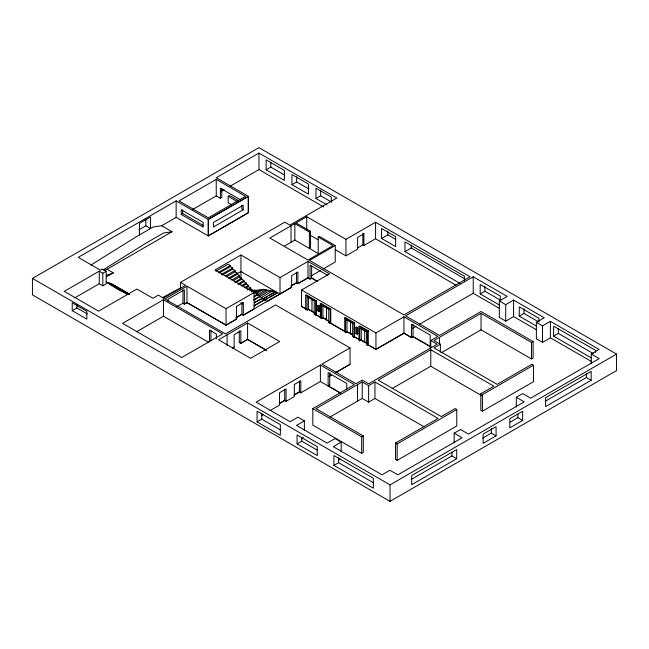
<?xml version="1.0" encoding="UTF-8"?>
<svg xmlns="http://www.w3.org/2000/svg" width="649" height="649" viewBox="0 0 649 649"><rect width="100%" height="100%" fill="white"/><g stroke="black" fill="none" stroke-linecap="round" stroke-linejoin="round"><path stroke-width="0.97" d="M90.933 265.052L135.868 237.015L153.123 227.045L161.682 225.73L176.139 217.383L208.264 235.928L248.356 212.783L248.356 196.298L216.239 177.753L258.967 153.083L336.807 198.026L289.884 225.114L284.781 222.161L180.446 282.396L180.446 289.17M102.996 269.976L146.236 243.002L163.499 233.04L172.05 231.725L161.682 225.73M32.45 278.421L258.967 147.648L616.55 354.094L616.55 370.579L390.033 501.353L32.45 294.906L32.45 278.421L390.033 484.868L616.55 354.094M208.264 235.928L208.264 219.443L248.291 196.42L248.291 212.742L208.329 235.806L208.329 219.484L176.139 200.898L78.245 257.361L100.4 270.146L102.307 269.043L106.176 271.282L106.176 283.856L102.818 285.795L99.248 283.735L74.74 297.883M216.239 179.392L178.986 200.898L208.264 217.804L245.509 196.298L216.239 179.392L216.239 195.876L192.688 209.473M139 229.762L145.838 225.811L150.552 228.537L150.552 216.961L139.438 223.378L139.438 234.954M181.233 214.446L203.161 227.101L203.161 222.388L181.233 209.732L181.233 214.446L182.661 213.618L182.661 209.838M220.368 191.844L224.083 189.703M230.192 186.182L258.967 169.567L323.689 206.934M266.106 169.835L284.384 180.39L284.384 170.436L266.106 159.889L266.106 169.835L270.82 167.118L284.749 175.157M216.239 195.876L220.368 198.261L221.788 197.442L221.796 188.291M231.523 204.703L228.164 202.764L228.164 196.339L229.584 195.519L238.67 200.76M106.176 271.282L102.818 273.221L99.248 271.16L64.235 291.369L98.607 311.179L136.939 289.04L152.937 298.28L158.356 295.157L163.467 298.102L185.557 285.349L180.446 282.396M104.213 270.244L107.036 269.254L172.05 231.725M106.517 276.807L113.315 272.88L107.036 269.254M208.264 219.443L248.356 196.298M107.807 283.41L108.675 282.907L128.332 294.257M128.81 294.135L110.005 283.28L109.348 283.662L114.475 286.623M129.508 294.37L110.703 283.516L110.005 283.913L110.005 283.28M243.188 209.797L213.432 226.98L213.432 222.429L243.188 205.246L243.188 209.797L241.769 208.978L241.769 205.335M72.217 310.676L86.861 319.13L86.861 311.244L72.217 302.791L72.217 310.676L76.923 307.959L87.266 313.921M291.945 184.632L308.437 194.156L308.437 184.065L291.945 174.54L291.945 184.632L296.658 181.915L308.81 188.932M331.282 201.717L331.282 197.036L315.966 188.194L315.966 198.497L320.671 195.779L331.736 202.163M309.37 231.961L309.37 248.445L310.53 247.772L310.53 231.287L309.37 231.961L294.857 223.581L269.838 238.029L308.007 260.062L333.026 245.622L318.197 237.055L318.197 253.54L294.857 240.065L284.254 246.182M323.218 268.97L335.225 262.034L335.225 245.549L309.492 260.411L403.938 314.943L470.03 276.782L375.576 222.25L345.941 239.359L306.734 216.725L296.017 222.915L310.53 231.287M163.467 299.749L122.556 323.364L181.736 357.526L222.648 333.911L163.467 299.749L163.467 316.233L208.67 342.331M235.928 317.864L241.907 314.408L243.334 315.227L254.108 309.005L254.108 292.521L226.047 308.721L186.977 286.168L164.887 298.921L225.487 333.911L275.638 304.957L350.038 347.913L350.038 364.397L336.004 372.494M314.781 313.053L308.38 309.354L307.448 309.889L301.55 306.49L301.55 290.006L329.546 273.837L308.007 261.401L280.011 277.569L240.941 255.008L215.038 269.968L254.108 292.521M215.898 271.177L227.994 264.2L230.33 265.546L230.33 266.544L219.102 273.018M218.242 272.523L230.33 265.546M221.439 274.373L232.667 267.891L232.667 269.1L222.307 275.079M225.503 275.93L235.003 270.446L235.003 271.801L226.371 276.782M176.901 306.685L182.953 303.197L184.373 304.016L186.977 302.515L226.047 325.068L236.496 319.032M228.651 278.096L237.283 273.115L237.283 274.251L229.511 278.737M136.485 331.809L163.467 316.233M182.953 289.908L182.953 303.334L184.373 304.154L186.977 302.653L226.047 325.206L236.496 319.178L236.496 306.401L243.334 302.45L243.334 315.227M237.485 273.489L240.941 271.501L280.011 294.054L280.011 277.569M231.79 280.052L239.562 275.565L239.562 276.985L233.51 280.473M234.743 282.185L241.655 278.194L241.655 279.192L235.603 282.68M318.197 237.055L319.349 236.382L335.225 245.549M237.883 283.994L243.927 280.506L243.927 281.642L238.743 284.635M241.022 285.949L246.206 282.956L246.206 284.092L242.75 286.087M244.162 287.896L248.478 285.406L248.478 286.615L245.89 288.107M247.301 289.925L250.757 287.929L250.757 288.854L257.588 294.289L257.588 294.857L254.132 296.853M249.029 289.852L250.757 288.854M251.309 291.166L253.037 290.168M252.875 290.898L254.603 289.9L256.12 290.776M251.309 291.872L253.037 290.874M253.426 291.928L256.882 289.933M254.838 292.18L259.154 289.689L260.679 290.565M253.589 293.186L255.308 292.188M255.39 292.853L261.433 289.365L262.95 290.241M255.941 293.746L263.713 289.259L265.985 290.574L265.985 289.722L267.51 290.598M254.132 296.285L257.588 294.289M257.353 294.711L265.985 289.722M357.388 248.04L362.864 244.884L363.894 245.476L363.894 233.786L357.64 237.404L357.64 249.094L345.941 255.844L335.484 249.808M258.764 295.457L268.264 289.973L270.544 291.287L270.544 290.29L272.88 291.644L272.88 290.857L275.16 292.172L275.16 291.677L277.431 292.991L277.431 292.561L264.484 300.041L262.204 298.37L254.432 302.864M253.881 299.692L259.924 296.204L259.924 296.707L253.881 300.195M260.176 296.277L270.544 290.29M261.652 297.339L272.88 290.857M254.432 302.507L262.204 298.37M262.204 299.157L275.16 291.677M263.932 298.654L267.388 296.658M269.116 295.66L274.292 292.675M254.116 305.671L264.484 299.684M254.116 305.882L264.484 299.903L267.055 301.534L291.644 287.337L291.644 275.663L297.891 272.053L297.891 283.727L296.463 282.907L290.995 286.063M266.212 299.473L267.932 298.475M269.659 297.477L276.571 293.486M235.928 317.718L241.907 314.262L243.334 315.081L291.644 287.199M290.995 285.925L296.463 282.769L297.891 283.589L308.007 277.748L310.044 278.916L311.642 277.991L317.556 281.406M311.204 275.898L320.638 270.455M363.894 245.476L375.576 238.735L456.036 285.195M297.891 283.727L308.007 277.886L310.044 279.062L311.642 278.137L317.556 281.552M381.58 238.491L395.622 246.596L395.622 236.577L381.58 228.472L381.58 238.491L387.891 234.849L395.785 239.408M247.585 323.007L218.526 339.784L250.628 358.313L279.678 341.536L247.585 323.007L247.585 339.492L265.798 350.006M305.687 295.165L306.117 294.914L316.266 300.779L316.266 314.846L315.836 315.089L314.221 314.157L314.221 300.844L307.018 296.69L307.018 310.003L305.687 309.232L305.687 295.165L315.836 301.022L316.266 300.779M232.577 348.01L234.143 347.11M232.577 348.156L234.143 347.247L234.143 334.689L240.868 330.803L240.868 343.37L239.27 342.445L239.27 330.836M240.868 343.37L247.585 339.492M464.416 281.066L464.416 276.198L404.968 241.882L404.968 251.609L411.279 247.967L464.603 278.754M305.687 309.232L306.117 308.981L301.55 306.344M307.018 310.003L308.38 309.216L314.14 312.542M329.4 321.433L322.926 317.694L321.571 318.472L320.306 317.742L320.306 303.675L320.801 303.391L330.771 309.143L330.771 323.218L345.341 331.631M317.629 305.395L319.292 306.003L318.983 311.366L317.629 310.587L317.629 305.395L319.292 306.003M317.629 310.587L319.292 311.187M314.221 314.157L314.651 313.905L320.801 317.458L320.801 303.391M320.306 303.675L330.276 309.435L330.771 309.143M320.306 317.742L320.801 317.458M314.651 313.905L322.066 318.334L322.926 317.832L329.327 321.531M321.571 318.472L321.571 305.168L328.767 309.322L328.767 322.626L329.262 322.488M328.767 322.626L330.276 323.502L330.771 323.218M352.667 334.933L346.98 331.655L345.568 332.466L344.733 331.988L344.733 317.913L345.341 317.564L354.638 322.926L354.638 336.993L358.938 339.476M344.733 317.913L354.021 323.283L354.638 322.926M330.106 322.975L346.185 332.256L346.98 331.793L352.504 334.981M355.985 327.51L356.593 327.153L357.769 327.826L357.769 333.797L357.153 334.154L355.985 333.472L355.985 327.51L357.153 328.183L357.769 327.826M359.002 326.366L359.797 325.912L368.291 330.812L368.291 344.879L367.496 345.341L366.628 344.846L366.628 332.077L359.724 328.086L359.724 340.855L359.002 340.441L359.002 326.366L367.496 331.274L368.291 330.812M355.985 333.472L356.593 333.124L357.769 333.797M345.568 332.466L345.568 319.34L352.667 323.437L352.667 336.571L354.021 337.35L354.638 336.993M359.724 340.855L361.258 339.971L367.31 343.459M353.283 336.36L367.31 343.597M440.371 351.977L440.371 344.213L433.97 347.913L497.102 384.362L531.864 364.292L533.462 365.217L533.462 381.701L482.426 411.166L480.828 410.241L480.828 393.756L493.905 386.212L430.774 349.762L378.164 380.136L441.296 416.585L455.192 408.562L456.791 409.487L456.791 425.971L397.156 460.401L395.557 459.476L395.557 442.991L438.091 418.435L374.96 381.985L368.624 385.644L362.223 381.945L316.014 408.627L363.302 435.925L363.302 452.41L361.696 453.335L312.81 425.111L312.81 408.627L354.346 384.646L320.379 365.038L256.136 402.12L290.103 421.736L297.98 417.185L304.381 420.885L304.381 430.579M350.038 347.913L321.977 364.113L355.944 383.721L362.223 380.095L368.624 383.794L437.166 344.213L430.774 340.522L430.774 348.278M301.55 290.006L375.941 332.953L403.938 316.785L437.913 336.401L430.774 340.522M536.358 329.716L513.594 316.574L505.717 321.125L499.324 317.426L499.324 300.941L507.194 296.398L473.226 276.782L405.544 315.868L439.511 335.476L481.047 311.496L533.105 341.552L533.105 358.037L531.507 358.962L481.047 329.83L441.239 352.813M368.17 344.1L367.431 344.522L375.941 349.438L403.938 333.27L411.458 337.61L413.056 336.685L430.936 347.012M279.622 403.199L284.846 400.182M293.997 394.9L299.976 391.452M279.76 403.402L284.716 400.547L286.071 401.325L294.33 396.555L294.33 384.476L300.795 380.736L300.795 392.823L299.44 392.045L294.589 394.843M328.994 376.404L331.623 374.887M336.004 372.356L350.038 364.251M261.32 415.611L263.048 414.614M269.96 410.622L279.468 405.138L279.468 392.807L286.071 388.994L286.071 401.325M300.795 392.823L320.379 381.523L339.995 392.848M328.994 376.542L331.623 375.025M412.488 328.337L415.952 326.333M419.424 324.33L473.226 293.267L499.357 308.356M257.077 421.874L280.344 435.301L280.344 424.641L257.077 411.215L257.077 421.874L261.79 419.157L280.741 430.1M500.249 300.787L500.249 296.066L480.187 284.481L480.187 293.932L484.9 291.214L500.598 300.276M329.741 384.938L328.134 385.855L340.847 393.197M533.105 341.552L531.507 342.477L481.047 313.345L433.97 340.522L440.371 344.213M304.381 420.885L296.504 425.428L327.145 443.121L335.022 438.578L341.179 442.131L341.179 451.826M499.324 300.941L505.717 304.641L513.594 300.089L544.243 317.783L536.366 322.334L536.366 338.819L542.515 342.372L550.393 337.821L591.296 361.436M329.854 417.12L362.223 398.429L368.624 402.129L374.96 398.47L424.065 426.815M301.753 438.886L303.505 437.872M392.191 388.516L430.774 366.247L481.631 395.606M297.072 443.908L317.256 455.557L317.256 446.609L297.072 434.952L297.072 443.908L301.777 441.19L317.58 450.309M538.946 321.977L538.946 318.278L519.257 306.912L519.257 316.144L523.97 313.426L537.664 321.336M341.179 442.131L333.302 446.674L382.034 474.808L389.911 470.265L397.853 474.849L462.088 437.759L454.154 433.175L454.154 442.869M536.366 322.334L542.515 325.887L550.393 321.336L599.132 349.47L591.255 354.021L591.255 363.716M312.81 408.627L361.696 436.85L363.302 435.925M338.551 460.125L340.303 459.119M595.587 352.391L595.587 350.403L553.621 326.171L553.621 336.125L558.335 333.399L593.308 353.591M333.919 465.398L373.362 488.17L373.362 478.297L333.919 455.525L333.919 465.398L338.632 462.68L373.694 482.921M395.557 442.991L397.156 443.916L456.791 409.487M480.828 393.756L482.426 394.681L533.462 365.217M454.154 433.175L460.49 429.516L468.432 434.1L524.246 401.877L516.304 397.293L516.304 406.988M516.304 397.293L522.705 393.594L530.639 398.178L599.189 358.605L591.255 354.021M545.217 401.301L586.388 377.531L591.158 380.282L591.158 371.398L545.606 397.699L545.606 406.582L591.158 380.282M510.187 422.126L517.894 417.68L522.664 420.438L522.664 411.271L509.822 418.686L509.822 427.853L522.664 420.438M411.231 479.457L451.931 455.955L456.701 458.713L456.701 449.546L411.677 475.539L411.677 484.706L456.701 458.713M482.678 438.099L491.309 433.118L496.079 435.877L496.079 426.636L483.14 434.108L483.14 443.348L496.079 435.877M180.933 287.734L162.68 297.542L164.002 298.305M106.728 275.192L113.315 272.88M315.966 198.497L327.031 204.881M519.257 316.144L536.382 326.033M553.621 336.125L591.223 357.826M480.187 293.932L499.381 305.014M404.968 251.609L460.044 283.41M362.864 233.186L363.894 233.786M310.214 235.222L318.059 239.749M240.495 199.819L220.376 188.202L220.368 198.261M228.164 196.339L237.242 201.588M327.786 275.354L310.044 265.108L310.044 279.062M430.936 346.866L413.056 336.547L411.458 337.472L403.938 333.132L375.941 349.3L367.431 344.384M182.661 213.537L203.526 225.674M324.751 318.237L326.488 319.243M350.776 333.27L352.512 334.267M359.797 339.979L360.519 340.538M230.33 266.544L232.667 267.891M232.667 269.1L235.003 270.446M235.003 271.801L237.283 273.115M237.283 274.251L239.562 275.565M239.562 276.985L241.655 278.194M241.655 279.192L243.927 280.506M243.927 281.642L246.206 282.956M246.206 284.092L248.478 285.406M248.478 286.615L250.757 287.929M252.51 290.184L253.905 290.987M257.588 294.857L259.924 296.204M259.924 296.707L262.204 298.021M240.755 302.945L242.507 303.951M266.666 350.371L247.585 339.354L240.868 343.224L239.27 342.299M111.587 283.71L129.54 294.078M129.005 294.443L109.348 283.094L108.675 283.475L108.675 282.907M118.556 288.854L120.268 289.835M121.971 290.825L123.683 291.815M124.381 292.115L126.093 293.105M120.454 290.071L122.166 291.06M123.878 292.05L125.582 293.032M106.274 282.031L128.096 294.63M111.239 284.96L116.366 287.921M125.768 293.348L127.48 294.33M110.371 284.895L112.082 285.876M113.786 286.866L122.337 291.799M586.388 373.581L586.388 377.531M558.335 328.426L558.335 333.399M550.393 321.336L550.393 337.821M542.515 325.887L542.515 342.372M531.507 342.477L531.507 358.962M523.97 308.81L523.97 313.426M517.894 414.013L517.894 417.68M513.594 300.089L513.594 316.574M505.717 304.641L505.717 321.125M491.309 428.502L491.309 433.118M484.9 286.485L484.9 291.214M482.426 394.681L482.426 411.166M481.047 313.345L481.047 329.83M473.226 276.782L473.226 293.267M451.931 452.288L451.931 455.955M439.511 337.326L439.511 344.116M430.774 349.762L430.774 366.247M430.182 348.424L430.182 335.062L411.458 324.249L411.458 337.61M413.056 324.273L413.056 336.685M411.279 245.046L411.279 247.967M403.938 316.785L403.938 333.27M397.156 443.916L397.156 460.401M390.033 484.868L390.033 501.353M387.891 231.839L387.891 234.849M375.941 332.953L375.941 349.438M375.576 222.25L375.576 238.735M374.96 381.985L374.96 398.47M368.624 385.644L368.624 402.129M367.496 331.274L367.496 345.341M364.714 330.179L364.714 341.958M362.864 234.167L362.864 244.884M362.223 381.945L362.223 398.429M361.696 436.85L361.696 453.335M361.258 329.165L361.258 340.108M357.542 384.646L357.542 401.131M357.153 328.183L357.153 334.154M356.593 327.153L356.593 333.124M354.021 323.283L354.021 337.35M350.533 321.579L350.533 333.7M346.98 319.527L346.98 331.793M346.777 389.53L346.777 383.462L328.134 372.704L328.134 386.001L329.741 385.076L329.741 372.786M345.941 239.359L345.941 255.844M338.632 457.74L338.632 462.68M330.276 309.435L330.276 323.502M326.528 307.415L326.528 319.77M322.926 305.338L322.926 317.832M320.671 190.157L320.671 195.779M320.379 365.038L320.379 381.523M318.983 306.182L318.983 311.366M315.836 301.022L315.836 315.089M311.982 298.929L311.982 311.293M311.642 266.155L311.642 278.137M308.38 296.853L308.38 309.354M308.007 261.401L308.007 277.886M306.734 216.725L306.734 230.298M301.777 437.207L301.777 441.19M299.44 380.963L299.44 392.045M296.658 176.869L296.658 181.915M296.463 272.199L296.463 282.907M294.857 223.581L294.857 240.065M291.044 225.779L291.044 242.264M284.716 389.165L284.716 400.547M270.82 162.145L270.82 167.118M261.79 413.34L261.79 419.157M258.967 153.083L258.967 169.567M241.907 302.596L241.907 314.408M240.941 255.008L240.941 278.316M227.093 334.835L227.093 345.414M226.047 308.721L226.047 325.206M216.377 338.859L216.377 334L209.538 330.049L209.538 341.715M210.957 330.195L210.957 340.895M186.977 286.168L186.977 302.653M184.373 304.154L184.373 289.77L167.953 299.254L167.953 301.152M176.139 200.898L176.139 217.383M145.838 219.062L145.838 225.811M110.703 283.516L110.703 284.221M102.818 273.221L102.818 285.795M99.248 271.16L99.248 283.735M76.923 304.998L76.923 307.959"/></g></svg>
